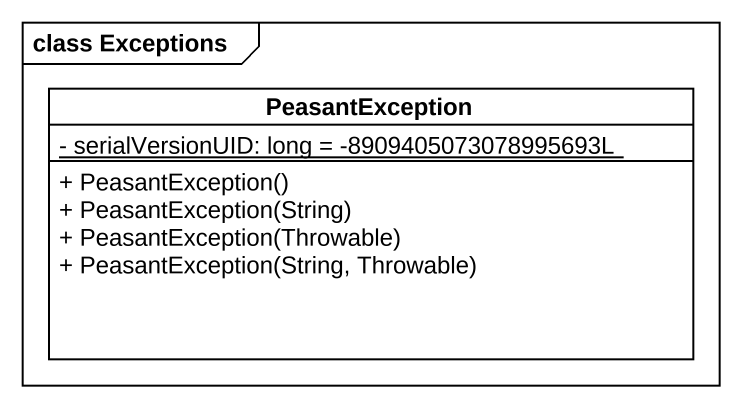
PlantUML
@startuml
mainframe class Exceptions
hide circle
hide empty members
skinparam classAttributeIconSize 0
class PeasantException {
  {static} - serialVersionUID: long = -8909405073078995693L
  + PeasantException()
  + PeasantException(String)
  + PeasantException(Throwable)
  + PeasantException(String, Throwable)
}
@enduml
